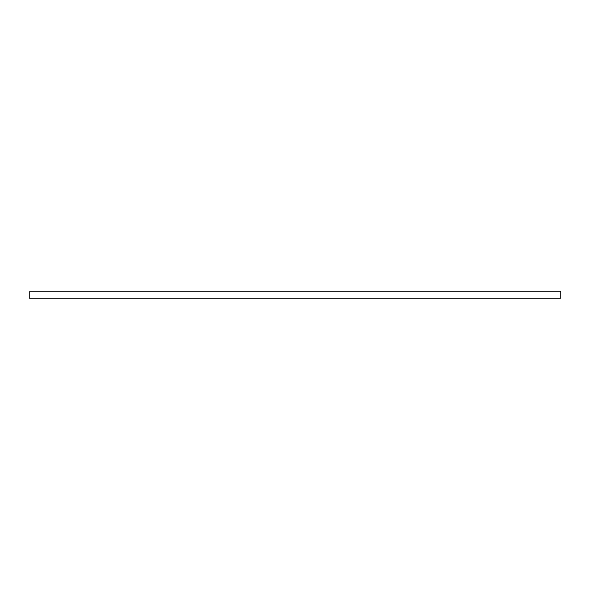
<?xml version="1.0" encoding="UTF-8"?>
<svg xmlns="http://www.w3.org/2000/svg" width="590" height="590" viewBox="0 0 590 590"><rect width="100%" height="100%" fill="white"/><g stroke="black" fill="none" stroke-linecap="round" stroke-linejoin="round"><path stroke-width="0.89" d="M560.5 291.504L29.5 291.504L29.5 298.496L560.5 298.496L560.5 291.504"/></g></svg>
